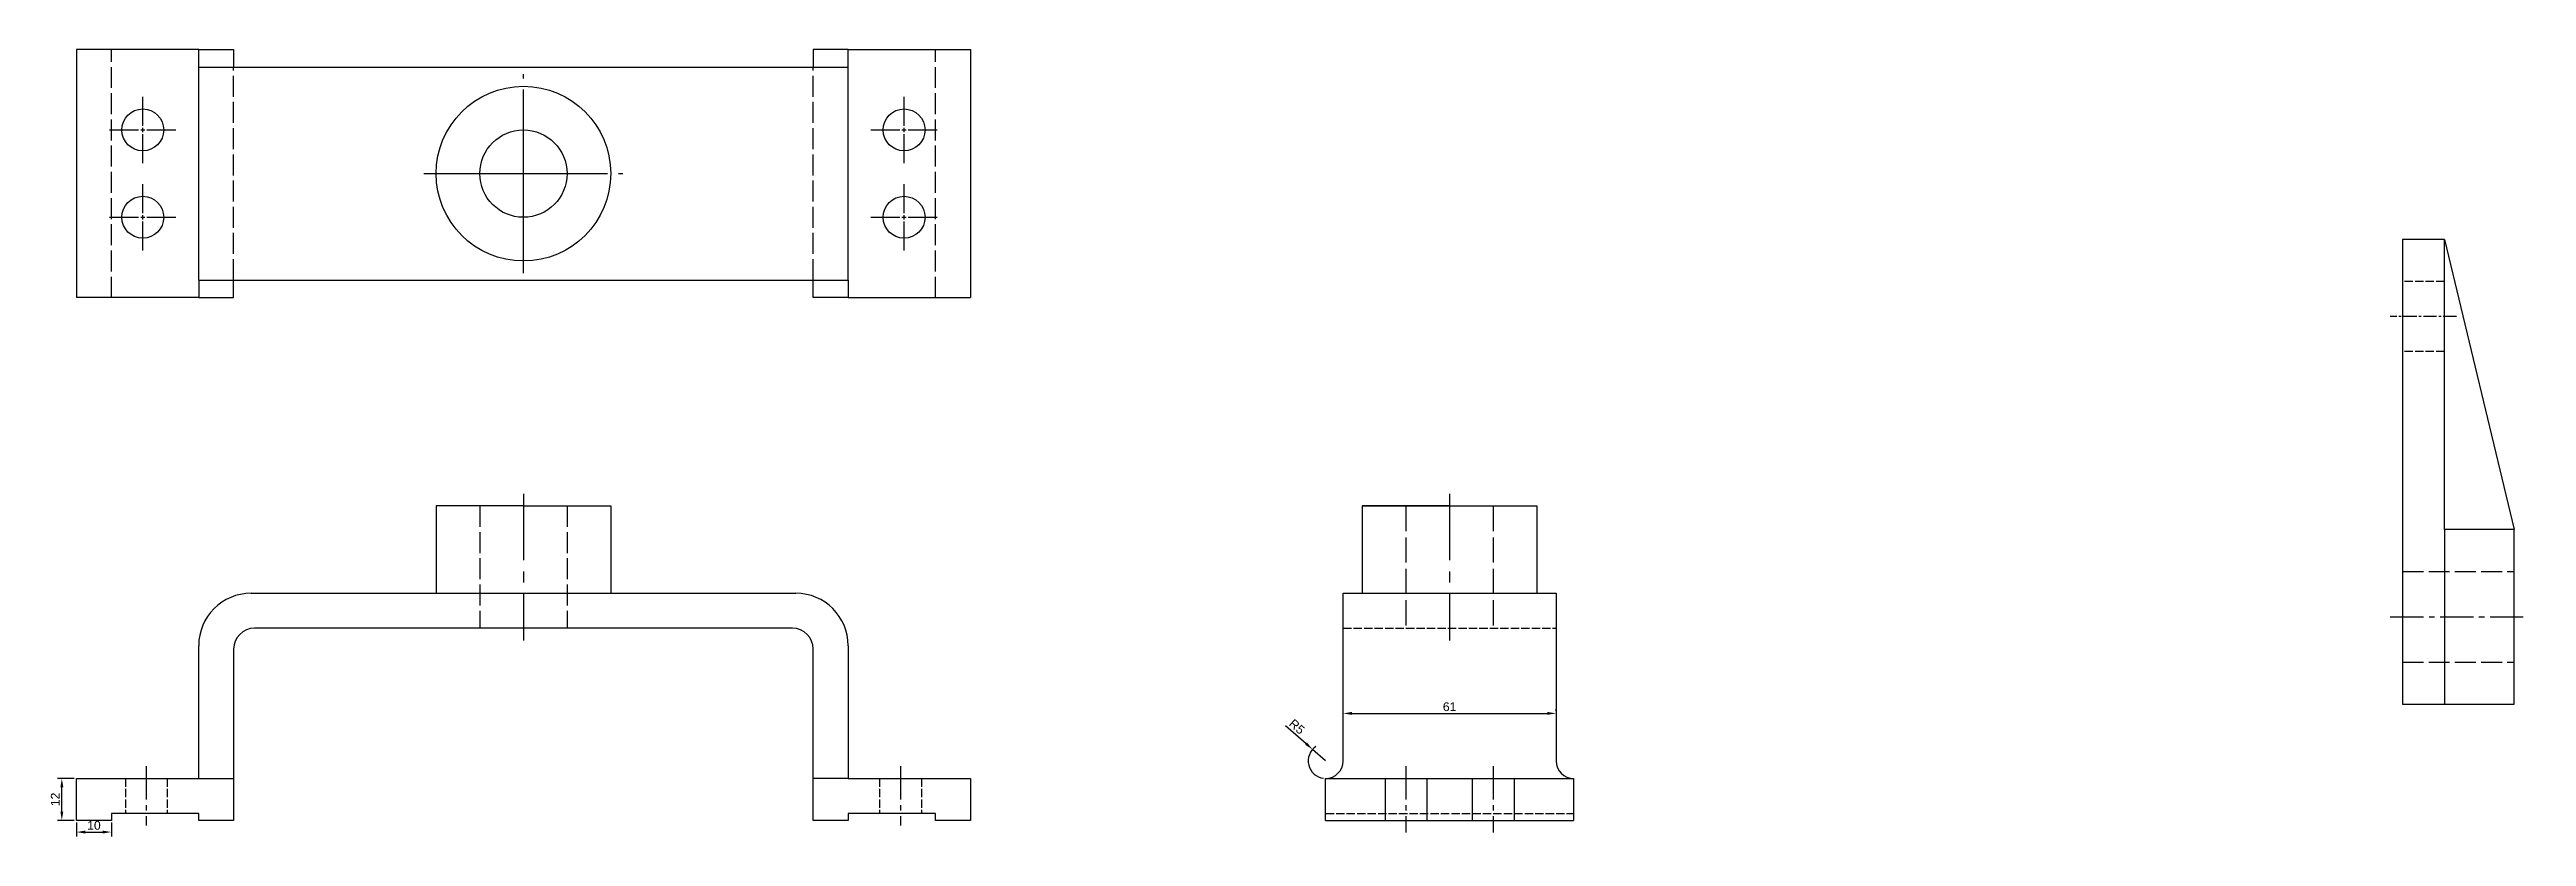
# Model space of a CAD drawing. Header units: millimetres. Extents: x 1203 to 1912, y 907 to 1132.
import ezdxf

# ---------------------------------------------------------------- set-up
doc = ezdxf.new("R2010")
doc.units = ezdxf.units.MM
doc.linetypes.add('ACAD_ISO02W100', pattern=[15, 12, -3])
doc.linetypes.add('CENTER2', pattern=[28.575, 19.05, -3.175, 3.175, -3.175])
doc.layers.add('dashed', color=7, linetype='ACAD_ISO02W100')
doc.styles.get("Standard").update_dxf_attribs({"font": 'arial.ttf'})
doc.dimstyles.new('ISO-25', dxfattribs={"dimtxt": 2.5, "dimasz": 2.5, "dimexe": 1.25, "dimexo": 0.625, "dimtad": 1, "dimtxsty": 'Standard', "dimcen": 2.5, "dimadec": 0, "dimazin": 0, "dimtfac": 1, "dimtmove": 0, "dimatfit": 3, "dimfxl": 1, "dimarcsym": 0})

# ---------------------------------------------------------------- blocks, each defined once
blk = doc.blocks.new('*U1')
at = {"layer": 'dashed', "color": 0, "linetype": 'CENTER2', "ltscale": 0.5, "transparency": 16777216}
blk.add_line((0, 8.5), (0, -8.5), dxfattribs=at)
blk = doc.blocks.new('*U3')
at = {"layer": 'dashed', "color": 0, "linetype": 'CENTER2', "transparency": 16777216}
blk.add_line((0, 21), (0, -21), dxfattribs=at)
blk = doc.blocks.new('*U4')
at = {"layer": 'dashed', "color": 0, "linetype": 'CENTER2', "transparency": 16777216}
blk.add_line((0, 21), (0, -21), dxfattribs=at)
blk = doc.blocks.new('*U5')
at = {"layer": 'dashed', "color": 0, "linetype": 'CENTER2', "ltscale": 0.5, "transparency": 16777216}
blk.add_line((0, 9.5), (0, -9.5), dxfattribs=at)
blk = doc.blocks.new('*U6')
at = {"layer": 'dashed', "color": 0, "linetype": 'CENTER2', "ltscale": 0.5, "transparency": 16777216}
blk.add_line((0, 9.5), (0, -9.5), dxfattribs=at)
blk = doc.blocks.new('*U7')
at = {"color": 0, "linetype": 'CENTER2', "ltscale": 0.2, "transparency": 16777216}
blk.add_line((9.5, 0), (-9.5, 0), dxfattribs=at)
blk = doc.blocks.new('*U8')
at = {"color": 0, "linetype": 'CENTER2', "ltscale": 0.5, "transparency": 16777216}
blk.add_line((-19.5, 0), (19.5, 0), dxfattribs=at)
blk = doc.blocks.new('*D9')
at = {"color": 0, "lineweight": -2, "transparency": 16777216}
for p, q in [((1573.5, 942.91), (1573.5, 943.53)), ((1634.5, 942.91), (1634.5, 943.53)), ((1576, 942.28), (1632, 942.28))]:
    blk.add_line(p, q, dxfattribs=at)
at = {"color": 0, "transparency": 16777216}
for points in [[(1576, 942.7), (1576, 941.87), (1573.5, 942.28)], [(1632, 942.7), (1632, 941.87), (1634.5, 942.28)]]:
    blk.add_solid(points, dxfattribs=at)
at = {"layer": 'Defpoints', "color": 0, "transparency": 16777216}
for p in [(1573.5, 942.28), (1634.5, 942.28), (1634.5, 942.28)]:
    blk.add_point(p, dxfattribs=at)
at = {"color": 0, "transparency": 16777216, "insert": (1604, 944.18), "char_height": 2.5, "attachment_point": 5}
blk.add_mtext('61', dxfattribs=at)
blk = doc.blocks.new('*D10')
at = {"color": 0, "lineweight": -2, "transparency": 16777216}
for p, q in [((1557.04, 938.81), (1562.88, 933.64)), ((1568.5, 928.66), (1564.75, 931.98))]:
    blk.add_line(p, q, dxfattribs=at)
blk.add_arc((1568.5, 928.66), 5, 124.15676, 262.83803, dxfattribs=at)
at = {"color": 0, "transparency": 16777216}
blk.add_solid([(1563.16, 933.95), (1562.6, 933.32), (1564.75, 931.98)], dxfattribs=at)
at = {"layer": 'Defpoints', "color": 0, "transparency": 16777216}
for p in [(1564.75, 931.98), (1568.5, 928.66)]:
    blk.add_point(p, dxfattribs=at)
at = {"color": 0, "transparency": 16777216, "insert": (1560.28, 938.47), "char_height": 2.5, "attachment_point": 5, "rotation": 318.4807}
blk.add_mtext('R5', dxfattribs=at)
blk = doc.blocks.new('*D11')
at = {"color": 0, "lineweight": -2, "transparency": 16777216}
for p, q in [((1210.15, 923.66), (1205.34, 923.66)), ((1206.59, 914.16), (1206.59, 921.16)), ((1210.15, 911.66), (1205.34, 911.66))]:
    blk.add_line(p, q, dxfattribs=at)
at = {"color": 0, "transparency": 16777216}
for points in [[(1206.18, 921.16), (1207.01, 921.16), (1206.59, 923.66)], [(1206.18, 914.16), (1207.01, 914.16), (1206.59, 911.66)]]:
    blk.add_solid(points, dxfattribs=at)
at = {"layer": 'Defpoints', "color": 0, "transparency": 16777216}
for p in [(1206.59, 923.66), (1210.78, 923.66), (1210.78, 911.66)]:
    blk.add_point(p, dxfattribs=at)
at = {"color": 0, "transparency": 16777216, "insert": (1204.71, 917.66), "char_height": 2.5, "attachment_point": 5, "rotation": 90}
blk.add_mtext('12', dxfattribs=at)
blk = doc.blocks.new('*D12')
at = {"color": 0, "lineweight": -2, "transparency": 16777216}
for p, q in [((1210.78, 911.04), (1210.78, 907.07)), ((1213.28, 908.32), (1218.28, 908.32)), ((1220.78, 911.04), (1220.78, 907.07))]:
    blk.add_line(p, q, dxfattribs=at)
at = {"color": 0, "transparency": 16777216}
for points in [[(1213.28, 908.73), (1213.28, 907.9), (1210.78, 908.32)], [(1218.28, 908.73), (1218.28, 907.9), (1220.78, 908.32)]]:
    blk.add_solid(points, dxfattribs=at)
at = {"layer": 'Defpoints', "color": 0, "transparency": 16777216}
for p in [(1210.78, 911.66), (1220.78, 911.66), (1220.78, 908.32)]:
    blk.add_point(p, dxfattribs=at)
at = {"color": 0, "transparency": 16777216, "insert": (1215.78, 910.22), "char_height": 2.5, "attachment_point": 5}
blk.add_mtext('10', dxfattribs=at)
blk = doc.blocks.new('*U14')
at = {"color": 0, "linetype": 'CENTER2', "ltscale": 0.5, "transparency": 16777216}
blk.add_line((0, 8.5), (0, -8.5), dxfattribs=at)
blk = doc.blocks.new('*U20')
at = {"color": 0, "linetype": 'CENTER2', "transparency": 16777216}
for p, q in [((0, 2.5), (0, 16)), ((-16, 0), (-2.5, 0)), ((2.5, 0), (16, 0)), ((0, -16), (0, -2.5))]:
    blk.add_line(p, q, dxfattribs=at)
at = {"color": 0, "linetype": 'Continuous', "transparency": 16777216}
for p, q in [((-1.25, 0), (1.25, 0)), ((0, -1.25), (0, 1.25))]:
    blk.add_line(p, q, dxfattribs=at)
blk = doc.blocks.new('*U25')
at = {"color": 0, "linetype": 'CENTER2', "transparency": 16777216}
for p, q in [((0, 1.2), (0, 9.5)), ((-9.5, 0), (-1.2, 0)), ((1.2, 0), (9.5, 0)), ((0, -9.5), (0, -1.2))]:
    blk.add_line(p, q, dxfattribs=at)
at = {"color": 0, "linetype": 'Continuous', "transparency": 16777216}
for p, q in [((-0.6, 0), (0.6, 0)), ((0, -0.6), (0, 0.6))]:
    blk.add_line(p, q, dxfattribs=at)
blk = doc.blocks.new('*U26')
at = {"color": 0, "linetype": 'CENTER2', "transparency": 16777216}
for p, q in [((0, 1.2), (0, 9.5)), ((-9.5, 0), (-1.2, 0)), ((1.2, 0), (9.5, 0)), ((0, -9.5), (0, -1.2))]:
    blk.add_line(p, q, dxfattribs=at)
at = {"color": 0, "linetype": 'Continuous', "transparency": 16777216}
for p, q in [((-0.6, 0), (0.6, 0)), ((0, -0.6), (0, 0.6))]:
    blk.add_line(p, q, dxfattribs=at)
blk = doc.blocks.new('*U28')
at = {"color": 0, "linetype": 'CENTER2', "transparency": 16777216}
for p, q in [((0, 1.2), (0, 9.5)), ((-9.5, 0), (-1.2, 0)), ((1.2, 0), (9.5, 0)), ((0, -9.5), (0, -1.2))]:
    blk.add_line(p, q, dxfattribs=at)
at = {"color": 0, "linetype": 'Continuous', "transparency": 16777216}
for p, q in [((-0.6, 0), (0.6, 0)), ((0, -0.6), (0, 0.6))]:
    blk.add_line(p, q, dxfattribs=at)
blk = doc.blocks.new('*U29')
at = {"color": 0, "linetype": 'CENTER2', "transparency": 16777216}
for p, q in [((0, 1.2), (0, 9.5)), ((-9.5, 0), (-1.2, 0)), ((1.2, 0), (9.5, 0)), ((0, -9.5), (0, -1.2))]:
    blk.add_line(p, q, dxfattribs=at)
at = {"color": 0, "linetype": 'Continuous', "transparency": 16777216}
for p, q in [((-0.6, 0), (0.6, 0)), ((0, -0.6), (0, 0.6))]:
    blk.add_line(p, q, dxfattribs=at)
blk = doc.blocks.new('*U30')
at = {"color": 0, "linetype": 'CENTER2', "transparency": 16777216}
for p, q in [((0, 5), (0, 28.5)), ((-28.5, 0), (-5, 0)), ((5, 0), (28.5, 0)), ((0, -28.5), (0, -5))]:
    blk.add_line(p, q, dxfattribs=at)
at = {"color": 0, "linetype": 'Continuous', "transparency": 16777216}
for p, q in [((-2.5, 0), (2.5, 0)), ((0, -2.5), (0, 2.5))]:
    blk.add_line(p, q, dxfattribs=at)

msp = doc.modelspace()

# ---------------------------------------------------------------- linework, layer by layer
for p, q in [((1210.779, 1132.277), (1210.779, 1061.277)), ((1245.779, 1132.277), (1210.779, 1132.277)), ((1245.779, 1132.277), (1255.779, 1132.277)), ((1255.779, 1132.277), (1255.779, 1127.277)), ((1431.779, 1132.277), (1421.779, 1132.277)), ((1421.779, 1132.277), (1421.779, 1127.277)), ((1431.779, 1132.277), (1466.779, 1132.277)), ((1466.779, 1132.277), (1466.779, 1061.277)), ((1245.779, 1127.277), (1431.779, 1127.277)), ((1245.779, 1066.277), (1245.779, 1127.277)), ((1431.779, 1066.277), (1431.779, 1127.277)), ((1876.862, 1077.9), (1876.862, 969.9)), ((1888.862, 1077.9), (1876.862, 1077.9)), ((1888.862, 994.9), (1888.862, 1077.9)), ((1888.862, 1077.9), (1908.862, 994.9)), ((1245.779, 1066.277), (1431.779, 1066.277)), ((1255.779, 1061.277), (1255.779, 1066.277)), ((1421.779, 1061.277), (1421.779, 1066.277)), ((1245.779, 1061.277), (1210.779, 1061.277)), ((1245.779, 1061.277), (1255.779, 1061.277)), ((1431.779, 1061.277), (1421.779, 1061.277)), ((1431.779, 1061.277), (1466.779, 1061.277)), ((1338.779, 1001.664), (1313.779, 1001.664)), ((1313.779, 1001.664), (1313.779, 976.664)), ((1338.779, 1001.664), (1363.779, 1001.664)), ((1363.779, 1001.664), (1363.779, 976.664)), ((1603.996, 1001.664), (1578.996, 1001.664)), ((1578.996, 1001.664), (1603.996, 1001.664)), ((1578.996, 1001.664), (1578.996, 976.664)), ((1603.996, 1001.664), (1628.996, 1001.664)), ((1628.996, 1001.664), (1628.996, 976.664)), ((1908.862, 994.9), (1888.862, 994.9)), ((1888.862, 994.9), (1888.862, 944.9)), ((1908.862, 944.9), (1908.862, 994.9)), ((1260.779, 976.664), (1416.779, 976.664)), ((1573.496, 928.664), (1573.496, 976.664)), ((1573.496, 976.664), (1634.496, 976.664)), ((1634.496, 976.664), (1634.496, 928.664)), ((1415.779, 966.664), (1261.779, 966.664)), ((1876.862, 969.9), (1876.862, 944.9)), ((1245.779, 923.664), (1245.779, 961.664)), ((1255.779, 960.664), (1255.779, 923.664)), ((1421.779, 923.664), (1421.779, 960.664)), ((1431.779, 961.664), (1431.779, 923.664)), ((1876.862, 944.9), (1888.862, 944.9)), ((1888.862, 944.9), (1908.862, 944.9)), ((1210.779, 911.664), (1210.779, 923.664)), ((1210.779, 923.664), (1245.779, 923.664)), ((1245.779, 923.664), (1255.779, 923.664)), ((1255.779, 923.664), (1255.779, 911.664)), ((1421.779, 911.664), (1421.779, 923.664)), ((1431.779, 923.664), (1421.779, 923.664)), ((1431.779, 923.664), (1466.779, 923.664)), ((1466.779, 923.664), (1466.779, 911.664)), ((1568.496, 911.664), (1568.496, 923.664)), ((1568.496, 923.664), (1573.496, 923.664)), ((1573.496, 923.664), (1634.496, 923.664)), ((1634.496, 923.664), (1639.496, 923.664)), ((1639.496, 923.664), (1639.496, 911.664)), ((1220.779, 911.664), (1210.779, 911.664)), ((1245.779, 913.664), (1220.779, 913.664)), ((1220.779, 913.664), (1220.779, 911.664)), ((1245.779, 911.664), (1245.779, 913.664)), ((1255.779, 911.664), (1245.779, 911.664)), ((1431.779, 911.664), (1421.779, 911.664)), ((1456.779, 913.664), (1431.779, 913.664)), ((1431.779, 913.664), (1431.779, 911.664)), ((1456.779, 911.664), (1456.779, 913.664)), ((1466.779, 911.664), (1456.779, 911.664)), ((1568.496, 911.664), (1639.496, 911.664))]:
    msp.add_line(p, q)
for centre, radius in [((1338.779, 1096.777), 25), ((1229.779, 1109.277), 6), ((1447.779, 1109.277), 6), ((1338.779, 1096.777), 12.5), ((1229.779, 1084.277), 6), ((1447.779, 1084.277), 6)]:
    msp.add_circle(centre, radius)
for centre, radius, start, end in [((1260.779, 961.664), 15, 90, 180), ((1416.779, 961.664), 15, 0, 90), ((1261.779, 960.664), 6, 90, 180), ((1415.779, 960.664), 6, 0, 90), ((1568.496, 928.664), 5, 270, 0), ((1639.496, 928.664), 5, 180, 270)]:
    msp.add_arc(centre, radius, start, end)
at = {"layer": 'dashed', "ltscale": 0.5}
for p, q in [((1220.779, 1061.277), (1220.779, 1132.277)), ((1456.779, 1061.277), (1456.779, 1132.277)), ((1255.779, 1066.277), (1255.779, 1127.277)), ((1421.779, 1066.277), (1421.779, 1127.277)), ((1326.279, 1001.664), (1326.279, 966.664)), ((1876.862, 982.9), (1908.862, 982.9)), ((1876.862, 956.9), (1908.862, 956.9))]:
    msp.add_line(p, q, dxfattribs=at)
at = {"layer": 'dashed'}
for p, q in [((1245.779, 1127.277), (1245.779, 1132.277)), ((1431.779, 1127.277), (1431.779, 1132.277)), ((1245.779, 1066.277), (1245.779, 1061.277)), ((1431.779, 1066.277), (1431.779, 1061.277)), ((1585.496, 923.664), (1585.496, 911.664)), ((1597.496, 923.664), (1597.496, 911.664)), ((1610.496, 923.664), (1610.496, 911.664)), ((1622.496, 923.664), (1622.496, 911.664))]:
    msp.add_line(p, q, dxfattribs=at)
at = {"layer": 'dashed', "ltscale": 0.2}
for p, q in [((1888.862, 1065.9), (1876.862, 1065.9)), ((1888.862, 1045.9), (1876.862, 1045.9)), ((1573.496, 966.664), (1634.496, 966.664)), ((1224.779, 923.664), (1224.779, 913.664)), ((1236.779, 923.664), (1236.779, 913.664)), ((1440.779, 923.664), (1440.779, 913.664)), ((1452.779, 923.664), (1452.779, 913.664)), ((1568.496, 913.664), (1639.496, 913.664))]:
    msp.add_line(p, q, dxfattribs=at)
at = {"layer": 'dashed', "ltscale": 0.6}
for p, q in [((1591.496, 1001.664), (1591.496, 966.664)), ((1616.496, 1001.664), (1616.496, 966.664))]:
    msp.add_line(p, q, dxfattribs=at)
at = {"layer": 'dashed', "ltscale": 0.5}
msp.add_lwpolyline([(1351.279, 1001.664), (1351.279, 966.664)], dxfattribs=at)

# ---------------------------------------------------------------- block references
at = {"linetype": 'CENTER2'}
for name, p in [('*U30', (1338.779, 1096.777)), ('*U28', (1229.779, 1109.277)), ('*U25', (1447.779, 1109.277)), ('*U20', (1338.779, 1096.777)), ('*U29', (1229.779, 1084.277)), ('*U26', (1447.779, 1084.277))]:
    msp.add_blockref(name, p, dxfattribs=at)
at = {"linetype": 'CENTER2', "ltscale": 0.2}
msp.add_blockref('*U7', (1882.862, 1055.9), dxfattribs=at)
at = {"linetype": 'CENTER2', "ltscale": 0.5}
for name, p in [('*U8', (1892.862, 969.9)), ('*U14', (1230.779, 918.664))]:
    msp.add_blockref(name, p, dxfattribs=at)
at = {"layer": 'dashed', "linetype": 'CENTER2'}
for name, p in [('*U3', (1338.779, 984.164)), ('*U4', (1603.996, 984.164))]:
    msp.add_blockref(name, p, dxfattribs=at)
at = {"layer": 'dashed', "linetype": 'CENTER2', "ltscale": 0.5}
for name, p in [('*U1', (1446.779, 918.664)), ('*U6', (1591.496, 917.664)), ('*U5', (1616.496, 917.664))]:
    msp.add_blockref(name, p, dxfattribs=at)

# ---------------------------------------------------------------- dimensions: what is measured, and where the dimension line sits
for base, p1, p2, angle, picture, middle in [((1634.496, 942.282), (1573.496, 942.282), (1634.496, 942.282), 180, '*D9', (1603.996, 944.183)), ((1206.593, 923.664), (1210.779, 911.664), (1210.779, 923.664), 90, '*D11', (1204.713, 917.664))]:
    dim = msp.add_linear_dim(base=base, p1=p1, p2=p2, angle=angle, dimstyle='ISO-25')
    dim.commit()
    dim.dimension.update_dxf_attribs({"geometry": picture, "text_midpoint": middle})
dim = msp.add_radius_dim(center=(1568.496, 928.664), mpoint=(1564.753, 931.978), dimstyle='ISO-25')
dim.commit()
dim.dimension.update_dxf_attribs({"geometry": '*D10', "text_midpoint": (1560.282, 938.469)})
dim = msp.add_linear_dim(base=(1220.779, 908.318), p1=(1210.779, 911.664), p2=(1220.779, 911.664), dimstyle='ISO-25')
dim.commit()
dim.dimension.update_dxf_attribs({"geometry": '*D12', "text_midpoint": (1215.779, 910.219)})

doc.saveas('drawing.dxf')
